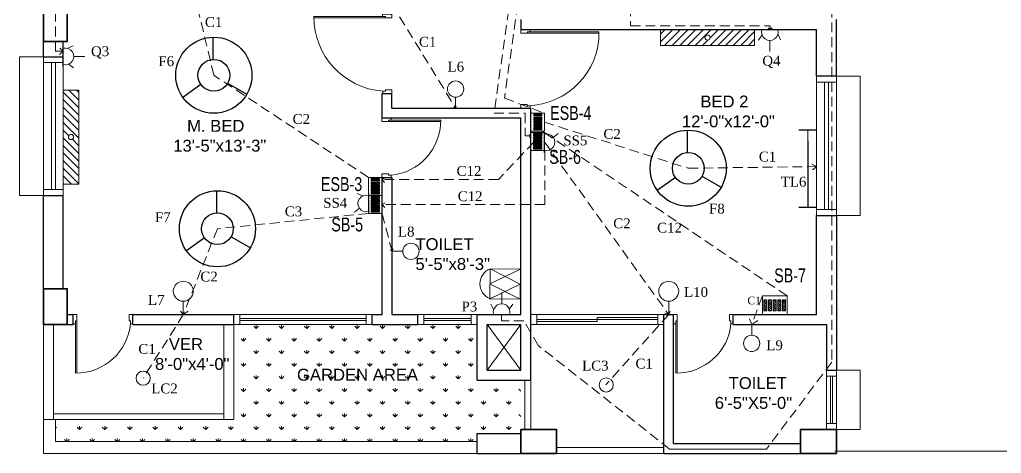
# Model space of a CAD drawing. Header units: inches. Extents: x -2030 to 2685, y 12 to 1110.
# Drawn here: x 250.8 to 745.6, y 301.3 to 520 of the extents above; entities that cross this region are included whole.
import ezdxf

# ---------------------------------------------------------------- set-up
doc = ezdxf.new("R2010")
doc.units = ezdxf.units.IN
doc.header["$LTSCALE"] = 20
doc.header["$MEASUREMENT"] = 0
doc.linetypes.add('DASHED', pattern=[0.75, 0.5, -0.25])
doc.linetypes.add('HIDDEN', pattern=[0.375, 0.25, -0.125])
for name, color, linetype, lineweight in [('BOUNDARY', 12, 'Continuous', 30), ('CKT', 10, 'Continuous', 20), ('Conduit', 104, 'HIDDEN', 5), ('DOOR', 32, 'Continuous', 15), ('E-FITTTINGS', 6, 'Continuous', 20), ('FIX', 32, 'Continuous', 15), ('PLANTS', 84, 'Continuous', 0), ('RAILING', 12, 'Continuous', 0), ('s t column', 1, 'Continuous', 35), ('SUNSADE', 54, 'Continuous', 9), ('TEXT', 7, 'Continuous', 5), ('WALL', 7, 'Continuous', 30), ('WINDOW', 150, 'Continuous', 0)]:
    doc.layers.add(name, color=color, linetype=linetype, lineweight=lineweight)
doc.layers.add('FAN', color=5, linetype='Continuous')
doc.layers.add('HATCH', color=7, linetype='Continuous', lineweight=13, true_color=0x422a0b)
doc.layers.add('TILES2', color=7, linetype='Continuous', lineweight=20, true_color=0xa8a8a8)
doc.styles.add('ARIAL', font='arial.ttf')
doc.styles.get("Standard").update_dxf_attribs({"font": 'times.ttf'})
doc.styles.add('STYLE2', font='swisscl.ttf')
pattern_1 = [(135, (6278.06025, 3447.2137), (-0.55242717, -0.55242717), [])]

# ---------------------------------------------------------------- blocks, each defined once
blk = doc.blocks.new('dhhjj')
at = {"layer": 'FIX'}
for p, q in [((61441.53, -23874.25), (61442.49, -23869.71)), ((61442.49, -23869.71), (61444.31, -23870.1)), ((61444.31, -23870.1), (61443.63, -23873.28)), ((61442.95, -23873.13), (61435.45, -23908.44)), ((61443.63, -23873.28), (61436.13, -23908.59)), ((61442.66, -23874.49), (61441.53, -23874.25)), ((61442.95, -23873.13), (61442.66, -23874.49)), ((61443.63, -23873.28), (61442.95, -23873.13)), ((61479.81, -23877.6), (61479.13, -23880.78)), ((61481.62, -23877.99), (61479.81, -23877.6)), ((61480.66, -23882.53), (61481.62, -23877.99)), ((61480.66, -23882.53), (61481.62, -23877.99)), ((61479.13, -23880.78), (61479.81, -23880.93)), ((61479.81, -23880.93), (61479.52, -23882.29)), ((61479.52, -23882.29), (61480.66, -23882.53))]:
    blk.add_line(p, q, dxfattribs=at)
at = {"layer": 'FIX', "extrusion": (0, 0, -1)}
blk.add_ellipse((61443.32, -23871.35), major_axis=(-6.12, 37.43), ratio=0.996398, start_param=2.024942, end_param=3.514274, dxfattribs=at)
blk = doc.blocks.new('lkjhgf')
at = {"layer": 'FIX'}
for p, q in [((139191.72, -23279.61), (139191.72, -23274.96)), ((139191.72, -23274.96), (139193.57, -23274.96)), ((139193.57, -23274.96), (139193.57, -23278.21)), ((139221.72, -23274.96), (139219.86, -23274.96)), ((139219.86, -23274.96), (139219.86, -23278.21)), ((139221.72, -23279.61), (139221.72, -23274.96)), ((139221.72, -23279.61), (139221.72, -23274.96)), ((139192.88, -23279.61), (139191.72, -23279.61)), ((139192.88, -23278.21), (139192.88, -23304.54)), ((139193.57, -23278.21), (139192.88, -23278.21)), ((139192.88, -23278.21), (139192.88, -23279.61)), ((139193.57, -23278.21), (139193.57, -23304.55)), ((139219.86, -23278.21), (139220.56, -23278.21)), ((139220.56, -23278.21), (139220.56, -23279.61)), ((139220.56, -23279.61), (139221.72, -23279.61))]:
    blk.add_line(p, q, dxfattribs=at)
at = {"layer": 'FIX', "extrusion": (0, 0, -1)}
blk.add_ellipse((139193.57, -23278.21), major_axis=(25.44, 9.57), ratio=0.964016, start_param=0.424801, end_param=1.944264, dxfattribs=at)
blk = doc.blocks.new('nbgvf')
at = {"layer": 'FIX'}
for p, q in [((-14785.87, -6890.97), (-14785.87, -6886.33)), ((-14785.87, -6886.33), (-14784.01, -6886.33)), ((-14785.87, -6890.97), (-14785.87, -6886.33)), ((-14784.01, -6886.33), (-14784.01, -6889.58)), ((-14748.15, -6886.37), (-14748.15, -6889.62)), ((-14746.29, -6886.37), (-14748.15, -6886.37)), ((-14746.29, -6891.01), (-14746.29, -6886.37)), ((-14784.71, -6890.97), (-14785.87, -6890.97)), ((-14784.71, -6889.58), (-14784.71, -6890.97)), ((-14784.01, -6889.58), (-14784.71, -6889.58)), ((-14748.15, -6889.62), (-14748.15, -6925.72)), ((-14748.15, -6889.62), (-14747.45, -6889.62)), ((-14747.45, -6889.62), (-14747.45, -6925.71)), ((-14747.45, -6889.62), (-14747.45, -6891.01)), ((-14747.45, -6891.01), (-14746.29, -6891.01))]:
    blk.add_line(p, q, dxfattribs=at)
blk.add_ellipse((-14747.45, -6887.8), major_axis=(13.8, 35.44), ratio=0.977436, start_param=1.981398, end_param=3.520538, dxfattribs=at)
blk = doc.blocks.new('SB')
at = {"layer": 'CKT', "linetype": 'Continuous', "lineweight": -3}
h = blk.add_hatch(dxfattribs=at)
h.set_pattern_fill('ANSI31', color=8, scale=6.25, angle=450, style=0)
h.set_pattern_definition(pattern_1)
h.paths.add_polyline_path([(-4.02, 7.42), (-5.58, 7.42), (-5.58, 1.84), (-4.02, 1.84)])
h = blk.add_hatch(dxfattribs=at)
h.set_pattern_fill('ANSI31', color=8, scale=6.25, angle=450, style=0)
h.set_pattern_definition(pattern_1)
h.paths.add_polyline_path([(-1.68, 7.42), (-3.24, 7.42), (-3.24, 1.84), (-1.68, 1.84)])
h = blk.add_hatch(dxfattribs=at)
h.set_pattern_fill('ANSI31', color=8, scale=6.25, angle=450, style=0)
h.set_pattern_definition(pattern_1)
h.paths.add_polyline_path([(3.01, 7.42), (1.45, 7.42), (1.45, 1.84), (3.01, 1.84)])
h = blk.add_hatch(dxfattribs=at)
h.set_pattern_fill('ANSI31', color=8, scale=6.25, angle=450, style=0)
h.set_pattern_definition(pattern_1)
h.paths.add_polyline_path([(5.35, 7.42), (3.79, 7.42), (3.79, 1.84), (5.35, 1.84)])
at = {"layer": 'E-FITTTINGS', "linetype": 'Continuous'}
h = blk.add_hatch(dxfattribs=at)
h.set_pattern_fill('ANSI31', color=256, scale=6.25, angle=450, style=0)
h.set_pattern_definition(pattern_1)
h.paths.add_polyline_path([(0.67, 7.42), (-0.9, 7.42), (-0.9, 1.84), (0.67, 1.84)])
for p, q in [((-6.25, 9.38), (6.25, 9.38)), ((-6.25, 0), (-6.25, 9.38)), ((-5.58, 7.42), (-4.02, 7.42)), ((-5.58, 1.84), (-5.58, 7.42)), ((-4.02, 7.42), (-4.02, 1.84)), ((-3.24, 7.42), (-1.68, 7.42)), ((-3.24, 1.84), (-3.24, 7.42)), ((-1.68, 7.42), (-1.68, 1.84)), ((-0.9, 7.42), (0.67, 7.42)), ((-0.9, 1.84), (-0.9, 7.42)), ((0.67, 7.42), (0.67, 1.84)), ((1.45, 7.42), (3.01, 7.42)), ((1.45, 1.84), (1.45, 7.42)), ((3.01, 7.42), (3.01, 1.84)), ((3.79, 7.42), (5.35, 7.42)), ((3.79, 1.84), (3.79, 7.42)), ((5.35, 7.42), (5.35, 1.84)), ((6.25, 9.38), (6.25, 0)), ((6.25, 0), (-6.25, 0)), ((-4.02, 1.84), (-5.58, 1.84)), ((-1.68, 1.84), (-3.24, 1.84)), ((0.67, 1.84), (-0.9, 1.84)), ((3.01, 1.84), (1.45, 1.84)), ((5.35, 1.84), (3.79, 1.84))]:
    blk.add_line(p, q, dxfattribs=at)
blk = doc.blocks.new('etl')
at = {"linetype": 'Continuous'}
h = blk.add_hatch(dxfattribs=at)
h.set_pattern_fill('ANSI31', color=256, scale=22, style=0)
h.set_pattern_definition([(45, (-25082.984, -11591.9777), (-1.94454365, 1.94454365), [])])
h.paths.add_polyline_path([(-4, -24), (4, -24), (4, 24), (-4, 24)])
h.paths.add_polyline_path([(1.33, 0, -1), (-1.33, 0, -1)], flags=16)
blk.add_lwpolyline([(4, 24), (-4, 24), (-4, -24), (4, -24)], close=True, dxfattribs=at)
blk.add_circle((0, 0), 1.33, dxfattribs=at)
blk = doc.blocks.new('WL')
at = {"linetype": 'Continuous'}
for p, q in [((0, 6.7), (0, 0)), ((-1.15, 0), (1.15, 0))]:
    blk.add_line(p, q, dxfattribs=at)
blk.add_circle((0, 11.74), 5.04, dxfattribs=at)
blk = doc.blocks.new('CFL')
blk.add_line((0, 0), (-5.34, 0))
at = {"layer": 'FAN'}
for p, q in [((-5.34, 4.49), (-5.34, -4.49)), ((0, 0), (33.67, 0)), ((33.67, 4.49), (33.67, -4.49))]:
    blk.add_line(p, q, dxfattribs=at)
blk = doc.blocks.new('Fan')
at = {"layer": 'FAN'}
for p, q in [((-0.34, 7.99), (-0.34, 19.18)), ((-6.5, -4.67), (-15.58, -11.19)), ((6.93, -4), (16.62, -9.59))]:
    blk.add_line(p, q, dxfattribs=at)
for radius in [19.18, 8]:
    blk.add_circle((0, 0), radius, dxfattribs=at)
blk = doc.blocks.new('Power_ckt_ac')
at = {"layer": 'E-FITTTINGS'}
blk.add_line((0.04, -5.44), (0.04, -11.13), dxfattribs=at)
for points in [[(-5.05, 0), (5.05, 0)], [(-5.56, -5.3), (-3.69, -2.73)], [(5.49, -5.2), (4.25, -2.5)]]:
    blk.add_lwpolyline(points, dxfattribs=at)
blk.add_arc((0.12, -1.25), 4.21, 165.4416, 14.5584, dxfattribs=at)
blk = doc.blocks.new('Sb_')
at = {"layer": 'E-FITTTINGS', "linetype": 'Continuous', "lineweight": -3, "xscale": -0.7259999999951106, "yscale": 0.7259999999660067, "zscale": 0.7260000000000001, "rotation": 90}
blk.add_blockref('SB', (6.81, 4.54), dxfattribs=at)
blk = doc.blocks.new('2pin_socket')
at = {"layer": 'E-FITTTINGS'}
for points in [[(-5.8, 8.91), (-3.1, 7.67)], [(0, -1.09), (0, 9)], [(-7.21, -0.42), (-4.64, 1.45)]]:
    blk.add_lwpolyline(points, dxfattribs=at)
blk.add_arc((-1.25, 3.88), 4.21, 75.4416, 284.5584, dxfattribs=at)
blk = doc.blocks.new('geyser')
at = {"layer": 'E-FITTTINGS'}
for p, q in [((0, 15.29), (0, 0)), ((15.15, 15.29), (0, 15.29)), ((0, 0), (7.58, 15.29)), ((0, 15.29), (7.58, 0)), ((7.58, 15.29), (15.15, 0)), ((7.58, 0), (15.15, 15.29)), ((15.15, 0), (15.15, 15.29)), ((0, 0), (15.15, 0))]:
    blk.add_line(p, q, dxfattribs=at)
blk.add_arc((7.57, 12.09), 8.22, 22.8789, 157.0723, dxfattribs=at)

msp = doc.modelspace()

# ---------------------------------------------------------------- hatches: boundary and pattern name
at = {"layer": 'PLANTS', "linetype": 'Continuous', "lineweight": 9, "ltscale": 3}
h = msp.add_hatch(dxfattribs=at)
h.set_pattern_fill('GRASS', color=256, scale=9, style=0)
h.set_pattern_definition([(90, (-106289.945, 20067.1014), (-6.36396103, 6.36396103), [1.6875, -11.0404221]), (45, (-106289.945, 20067.101), (-6.363961, 6.363961), [1.6875, -7.3125]), (135, (-106289.945, 20067.101), (-6.363961, -6.363961), [1.6875, -7.3125])])
h.paths.add_polyline_path([(488.49, 307.28), (488.49, 311.28), (503.49, 311.28), (503.49, 338.23), (481.49, 338.23), (481.49, 366.28), (358.82, 366.28), (358.82, 318.28), (268.82, 318.28), (268.82, 307.28)])

# ---------------------------------------------------------------- linework, layer by layer
at = {"layer": 'BOUNDARY', "lineweight": 20}
for p, q in [((262.82, 366.28), (262.82, 318.28)), ((262.82, 366.28), (262.82, 318.28)), ((267.82, 366.28), (267.82, 318.28)), ((267.82, 366.28), (267.82, 318.28)), ((353.82, 366.28), (353.82, 318.28)), ((353.82, 366.28), (353.82, 318.28)), ((358.82, 366.28), (358.82, 318.28)), ((358.82, 366.28), (358.82, 318.28)), ((262.82, 318.28), (262.82, 301.28)), ((267.82, 318.28), (262.82, 318.28)), ((262.82, 318.28), (262.82, 301.28)), ((267.82, 318.28), (262.82, 318.28)), ((267.82, 321.28), (353.82, 321.28)), ((267.82, 321.28), (353.82, 321.28)), ((267.82, 318.28), (353.82, 318.28)), ((267.82, 318.28), (353.82, 318.28)), ((268.82, 318.28), (268.82, 307.28)), ((268.82, 318.28), (268.82, 307.28)), ((353.82, 318.28), (358.82, 318.28)), ((353.82, 318.28), (358.82, 318.28)), ((481.49, 307.28), (268.82, 307.28)), ((481.49, 307.28), (268.82, 307.28)), ((521.49, 304.28), (575.47, 304.28)), ((521.49, 304.28), (575.47, 304.28)), ((481.49, 301.28), (262.82, 301.28)), ((481.49, 301.28), (262.82, 301.28)), ((521.49, 301.28), (575.47, 301.28)), ((521.49, 301.28), (575.47, 301.28))]:
    msp.add_line(p, q, dxfattribs=at)
at = {"layer": 'Conduit'}
for p, q in [((558.71, 654.22), (558.71, 516.82)), ((514.24, 643.49), (489.95, 472.85)), ((660.19, 646.1), (660.19, 347.28)), ((268.85, 531.46), (268.85, 503.96)), ((438.43, 527.79), (470.56, 475.39)), ((558.71, 516.82), (629.13, 516.82)), ((629.16, 514.93), (628.16, 515.86)), ((629.13, 516.82), (629.13, 514.97)), ((629.13, 514.96), (630.18, 515.88)), ((272.83, 504), (271.08, 505.58)), ((268.86, 504), (272.83, 504)), ((272.81, 504), (270.92, 502.31)), ((470.56, 475.39), (469.61, 475.92)), ((469.62, 475.39), (469.62, 475.39)), ((470.56, 475.4), (470.88, 476.39)), ((489.95, 472.85), (505.7, 472.85)), ((505.7, 472.85), (505.7, 461.32)), ((272.82, 466.28), (272.82, 466.28)), ((272.82, 444.51), (272.82, 460.48)), ((505.7, 461.32), (508.51, 461.32)), ((508.47, 461.31), (507.75, 462.04)), ((508.47, 461.31), (507.75, 460.62)), ((515.29, 463.05), (637.72, 380.65)), ((652.47, 448.78), (652.47, 463.45)), ((515.24, 458.46), (577.97, 371.28)), ((515.46, 453.92), (515.46, 426.75)), ((652.47, 449.72), (652.47, 448.78)), ((438.47, 432.93), (438.47, 432.93)), ((438.47, 432.89), (438.47, 390.87)), ((433.52, 426.79), (435.08, 427.64)), ((433.52, 426.76), (434.81, 425.33)), ((515.46, 426.75), (433.55, 426.75)), ((426.67, 422.22), (350.51, 414.54)), ((433.47, 422.22), (438.51, 403.16)), ((350.51, 414.54), (333.32, 371.28)), ((438.47, 403.33), (437.5, 403.93)), ((438.47, 403.33), (439.14, 404.44)), ((625.22, 380.65), (619.8, 366.28)), ((333.32, 371.28), (313.07, 339.18)), ((333.32, 371.28), (331.84, 372.96)), ((333.32, 371.28), (335.71, 372.96)), ((493.73, 368.08), (493.73, 371.28)), ((577.97, 371.28), (546.24, 335.83)), ((577.97, 371.28), (576, 371.93)), ((577.97, 371.28), (578.66, 372.99)), ((504.98, 368.08), (493.73, 368.08)), ((512.29, 355.58), (504.98, 368.08)), ((619.8, 366.28), (618.77, 369.06)), ((619.8, 366.28), (622.87, 368.24)), ((578.43, 303.46), (512.29, 355.58)), ((629.08, 353.84), (629.08, 353.84)), ((660.19, 347.28), (627.29, 303.46))]:
    msp.add_line(p, q, dxfattribs=at)
at = {"layer": 'Conduit', "color": 1}
for p, q in [((516.74, 631.37), (495.16, 480.4)), ((348.71, 491.93), (339.6, 529.73)), ((426.66, 440.39), (348.71, 491.93)), ((495.16, 480.4), (515.3, 472.84)), ((515.3, 468.3), (587.82, 445.04)), ((515.27, 463.82), (492.17, 439.35)), ((587.82, 445.04), (652.44, 445.88)), ((652.44, 445.95), (650.17, 447.14)), ((652.44, 445.81), (650.44, 444.28)), ((492.17, 439.35), (433.42, 439.35)), ((433.47, 439.39), (434.66, 437.93)), ((433.53, 439.39), (435.1, 440.3))]:
    msp.add_line(p, q, dxfattribs=at)
at = {"layer": 'E-FITTTINGS'}
for p, q in [((577.97, 371.28), (579.12, 371.39)), ((627.29, 303.46), (578.43, 303.46))]:
    msp.add_line(p, q, dxfattribs=at)
at = {"layer": 'E-FITTTINGS', "linetype": 'Continuous'}
for centre in [(313.07, 339.2), (546.48, 335.77)]:
    msp.add_circle(centre, 3.58, dxfattribs=at)
at = {"layer": 'HATCH', "lineweight": 9, "ltscale": 3}
msp.add_line((433.47, 440.39), (433.47, 371.28), dxfattribs=at)
msp.add_line((433.47, 440.39), (433.47, 371.28), dxfattribs=at)
at = {"layer": 'RAILING', "linetype": 'ByBlock', "lineweight": 20}
for p, q in [((505.49, 338.23), (505.49, 313.28)), ((508.49, 338.23), (508.49, 313.28))]:
    msp.add_line(p, q, dxfattribs=at)
at = {"layer": 's t column'}
for points in [[(262.85, 508.97), (262.85, 529.97), (274.85, 529.97), (274.85, 508.97)], [(262.85, 508.97), (262.85, 529.97), (274.85, 529.97), (274.85, 508.97)], [(262.82, 366.28), (262.82, 384.28), (274.82, 384.28), (274.82, 366.28)], [(262.82, 366.28), (262.82, 384.28), (274.82, 384.28), (274.82, 366.28)], [(521.49, 301.28), (503.49, 301.28), (503.49, 313.28), (521.49, 313.28)], [(521.49, 301.28), (503.49, 301.28), (503.49, 313.28), (521.49, 313.28)], [(662.47, 301.28), (644.47, 301.28), (644.47, 313.28), (662.47, 313.28)], [(662.47, 301.28), (644.47, 301.28), (644.47, 313.28), (662.47, 313.28)]]:
    msp.add_lwpolyline(points, close=True, dxfattribs=at)
at = {"layer": 'SUNSADE', "ltscale": 3}
for p, q in [((262.82, 501.29), (250.82, 501.28)), ((262.82, 501.29), (250.82, 501.28)), ((250.82, 431.28), (250.82, 501.28)), ((250.82, 431.28), (250.82, 501.28)), ((662.47, 491.39), (674.47, 491.39)), ((662.47, 491.39), (674.47, 491.39)), ((674.47, 421.28), (674.47, 491.39)), ((674.47, 421.28), (674.47, 491.39)), ((262.82, 431.28), (250.82, 431.28)), ((262.82, 431.28), (250.82, 431.28)), ((662.47, 421.28), (674.47, 421.28)), ((662.47, 421.28), (674.47, 421.28)), ((662.47, 343.28), (674.47, 343.28)), ((674.47, 313.28), (674.47, 343.28)), ((674.47, 313.28), (674.47, 343.28)), ((662.47, 313.28), (674.47, 313.28)), ((662.47, 313.28), (674.47, 313.28))]:
    msp.add_line(p, q, dxfattribs=at)
at = {"layer": 'TEXT'}
for p, q in [((661.71, 302.37), (846.82, 302.37)), ((262.82, 301.28), (662.47, 301.28))]:
    msp.add_line(p, q, dxfattribs=at)
at = {"layer": 'TILES2', "color": 0, "lineweight": 18, "ltscale": 0.5}
for p, q in [((503.45, 366.22), (486.45, 343.17)), ((486.45, 366.22), (503.45, 343.17)), ((503.45, 366.22), (486.45, 343.17)), ((486.45, 366.22), (503.45, 343.17))]:
    msp.add_line(p, q, dxfattribs=at)
at = {"layer": 'WALL'}
for p, q in [((503.49, 519.97), (503.49, 514.97)), ((503.49, 519.97), (503.49, 514.97)), ((662.47, 491.39), (662.47, 519.97)), ((662.47, 491.39), (662.47, 519.97)), ((503.49, 514.97), (652.46, 514.97)), ((503.49, 514.97), (652.46, 514.97)), ((652.47, 491.39), (652.46, 514.97)), ((652.47, 491.39), (652.46, 514.97)), ((262.82, 501.29), (262.82, 509.81)), ((262.82, 501.29), (262.82, 509.81)), ((272.82, 501.28), (272.82, 508.81)), ((272.82, 501.28), (272.82, 508.81)), ((262.82, 501.29), (272.82, 501.29)), ((262.82, 501.29), (272.82, 501.29)), ((662.47, 491.39), (652.47, 491.39)), ((662.47, 491.39), (652.47, 491.39)), ((433.47, 482.73), (438.47, 482.73)), ((433.47, 482.73), (438.47, 482.73)), ((433.47, 470.39), (433.47, 482.72)), ((433.47, 470.39), (433.47, 482.72)), ((438.47, 475.39), (438.47, 482.73)), ((438.47, 475.39), (438.47, 482.73)), ((438.47, 475.39), (508.49, 475.39)), ((438.47, 475.39), (508.49, 475.39)), ((508.49, 366.28), (508.49, 475.39)), ((508.49, 366.28), (508.49, 475.39)), ((433.48, 470.39), (503.47, 470.39)), ((433.48, 470.39), (503.47, 470.39)), ((503.49, 371.28), (503.47, 470.39)), ((503.49, 371.28), (503.47, 470.39)), ((433.47, 440.39), (438.47, 440.39)), ((433.47, 371.28), (433.47, 440.39)), ((433.47, 440.39), (438.47, 440.39)), ((433.47, 371.28), (433.47, 440.39)), ((438.47, 440.39), (438.47, 371.28)), ((438.47, 440.39), (438.47, 371.28)), ((262.82, 384.28), (262.82, 431.28)), ((262.82, 431.28), (272.82, 431.28)), ((262.82, 384.28), (262.82, 431.28)), ((262.82, 431.28), (272.82, 431.28)), ((272.82, 384.28), (272.82, 431.28)), ((272.82, 384.28), (272.82, 431.28)), ((652.47, 421.28), (662.47, 421.28)), ((652.47, 371.28), (652.47, 421.28)), ((652.47, 421.28), (662.47, 421.28)), ((652.47, 371.28), (652.47, 421.28)), ((662.47, 421.28), (662.47, 371.28)), ((662.47, 421.28), (662.47, 371.28)), ((274.82, 371.28), (277.82, 371.28)), ((274.82, 371.28), (277.82, 371.28)), ((277.82, 366.28), (277.82, 371.28)), ((277.82, 366.28), (277.82, 371.28)), ((307.82, 371.28), (358.82, 371.28)), ((307.82, 366.28), (307.82, 371.28)), ((307.82, 371.28), (358.82, 371.28)), ((307.82, 366.28), (307.82, 371.28)), ((358.82, 366.28), (358.82, 371.28)), ((358.82, 366.28), (358.82, 371.28)), ((428.47, 371.28), (433.47, 371.28)), ((428.47, 366.28), (428.47, 371.28)), ((428.47, 371.28), (433.47, 371.28)), ((428.47, 366.28), (428.47, 371.28)), ((438.47, 371.28), (451.47, 371.28)), ((438.47, 371.28), (451.47, 371.28)), ((451.47, 366.28), (451.47, 371.28)), ((451.47, 366.28), (451.47, 371.28)), ((481.47, 371.28), (503.49, 371.28)), ((481.47, 371.28), (481.47, 371.28)), ((481.47, 371.28), (503.49, 371.28)), ((481.47, 371.28), (481.47, 371.28)), ((481.49, 338.23), (481.49, 371.28)), ((481.49, 338.23), (481.49, 371.28)), ((575.47, 301.28), (575.47, 371.28)), ((575.47, 371.28), (580.47, 371.28)), ((575.47, 301.28), (575.47, 371.28)), ((575.47, 371.28), (580.47, 371.28)), ((580.47, 306.28), (580.47, 371.28)), ((580.47, 306.28), (580.47, 371.28)), ((610.47, 371.28), (652.47, 371.28)), ((610.47, 366.28), (610.47, 371.28)), ((610.47, 371.28), (652.47, 371.28)), ((610.47, 366.28), (610.47, 371.28)), ((662.47, 371.28), (662.47, 343.28)), ((272.82, 366.28), (277.82, 366.28)), ((272.82, 366.28), (277.82, 366.28)), ((307.82, 366.28), (358.82, 366.28)), ((307.82, 366.28), (358.82, 366.28)), ((428.47, 366.28), (451.47, 366.28)), ((428.47, 366.28), (451.47, 366.28)), ((486.47, 366.28), (503.49, 366.28)), ((486.47, 366.28), (503.49, 366.28)), ((486.49, 343.23), (486.49, 366.28)), ((486.49, 343.23), (486.49, 366.28)), ((503.49, 343.23), (503.49, 366.28)), ((503.49, 343.23), (503.49, 366.28)), ((508.49, 338.23), (508.49, 366.28)), ((508.49, 338.23), (508.49, 366.28)), ((580.47, 366.28), (580.47, 366.28)), ((580.47, 366.28), (580.47, 366.28)), ((610.47, 366.28), (657.47, 366.28)), ((610.47, 366.28), (657.47, 366.28)), ((657.47, 366.28), (657.47, 343.28)), ((657.47, 366.28), (657.47, 343.28)), ((486.47, 343.23), (503.49, 343.23)), ((486.47, 343.23), (503.49, 343.23)), ((657.47, 343.28), (662.47, 343.28)), ((481.49, 338.23), (508.49, 338.23)), ((481.49, 338.23), (508.49, 338.23)), ((481.49, 301.28), (481.49, 311.28)), ((481.49, 311.28), (503.49, 311.28)), ((481.49, 301.28), (481.49, 311.28)), ((481.49, 311.28), (503.49, 311.28)), ((580.47, 306.28), (644.47, 306.28)), ((580.47, 306.28), (644.47, 306.28)), ((481.49, 301.28), (503.49, 301.28)), ((481.49, 301.28), (503.49, 301.28)), ((575.47, 301.28), (647.47, 301.28))]:
    msp.add_line(p, q, dxfattribs=at)
at = {"layer": 'WALL', "lineweight": 20}
msp.add_line((622.47, 306.28), (622.47, 306.28), dxfattribs=at)
msp.add_line((622.47, 306.28), (622.47, 306.28), dxfattribs=at)
at = {"layer": 'WINDOW', "lineweight": 13}
for p, q in [((262.82, 431.28), (262.82, 501.28)), ((262.82, 431.28), (262.82, 501.28)), ((272.82, 431.28), (272.82, 501.28)), ((272.82, 431.28), (272.82, 501.28)), ((262.82, 498.29), (272.82, 498.29)), ((262.82, 498.29), (272.82, 498.29)), ((266.82, 434.28), (266.82, 498.29)), ((266.82, 434.28), (266.82, 498.29)), ((268.82, 434.28), (268.82, 498.29)), ((268.82, 434.28), (268.82, 498.29)), ((652.47, 421.28), (652.47, 491.39)), ((652.47, 421.28), (652.47, 491.39)), ((662.47, 421.28), (662.47, 491.39)), ((662.47, 421.28), (662.47, 491.39)), ((662.47, 488.39), (652.47, 488.39)), ((662.47, 488.39), (652.47, 488.39)), ((656.47, 424.28), (656.47, 488.39)), ((656.47, 424.28), (656.47, 488.39)), ((658.47, 424.28), (658.47, 488.39)), ((658.47, 424.28), (658.47, 488.39)), ((262.82, 434.28), (272.82, 434.28)), ((262.82, 434.28), (272.82, 434.28)), ((652.47, 424.28), (662.47, 424.28)), ((652.47, 424.28), (662.47, 424.28)), ((358.82, 371.28), (428.47, 371.28)), ((358.82, 371.28), (428.47, 371.28)), ((361.82, 366.28), (361.82, 371.28)), ((361.82, 366.28), (361.82, 371.28)), ((425.47, 366.28), (425.47, 371.28)), ((425.47, 366.28), (425.47, 371.28)), ((358.82, 366.28), (428.47, 366.28)), ((358.82, 366.28), (428.47, 366.28)), ((361.82, 369.28), (425.47, 369.28)), ((361.82, 369.28), (425.47, 369.28)), ((361.82, 368.28), (425.47, 368.28)), ((361.82, 368.28), (425.47, 368.28)), ((657.47, 313.28), (657.47, 343.28)), ((657.47, 313.28), (657.47, 343.28)), ((662.47, 313.28), (662.47, 343.28)), ((662.47, 313.28), (662.47, 343.28)), ((657.47, 340.28), (662.47, 340.28)), ((657.47, 340.28), (662.47, 340.28)), ((659.47, 316.28), (659.47, 340.28)), ((659.47, 316.28), (659.47, 340.28)), ((660.47, 316.28), (660.47, 340.28)), ((660.47, 316.28), (660.47, 340.28)), ((657.47, 316.28), (662.47, 316.28)), ((657.47, 316.28), (662.47, 316.28))]:
    msp.add_line(p, q, dxfattribs=at)
at = {"layer": 'WINDOW', "lineweight": 20}
for p, q in [((451.47, 371.28), (481.47, 371.28)), ((451.47, 371.28), (481.47, 371.28)), ((454.47, 366.28), (454.47, 371.28)), ((454.47, 366.28), (454.47, 371.28)), ((478.47, 366.28), (478.47, 371.28)), ((478.47, 366.28), (478.47, 371.28)), ((508.49, 371.28), (575.47, 371.28)), ((508.49, 371.28), (575.47, 371.28)), ((511.49, 366.28), (511.49, 371.28)), ((511.49, 366.28), (511.49, 371.28)), ((572.47, 366.28), (572.47, 371.28)), ((572.47, 366.28), (572.47, 371.28)), ((451.47, 366.28), (481.47, 366.28)), ((451.47, 366.28), (481.47, 366.28)), ((454.47, 369.28), (478.47, 369.28)), ((454.47, 369.28), (478.47, 369.28)), ((454.47, 368.28), (478.47, 368.28)), ((454.47, 368.28), (478.47, 368.28)), ((575.47, 366.28), (508.49, 366.28)), ((575.47, 366.28), (508.49, 366.28)), ((572.47, 368.78), (511.49, 368.78)), ((572.47, 368.78), (511.49, 368.78)), ((541.98, 367.79), (511.49, 367.78)), ((541.98, 367.79), (511.49, 367.78)), ((541.98, 369.79), (572.47, 369.78)), ((541.98, 367.79), (541.98, 369.79)), ((541.98, 369.79), (572.47, 369.78)), ((541.98, 367.79), (541.98, 369.79))]:
    msp.add_line(p, q, dxfattribs=at)

# ---------------------------------------------------------------- block references
at = {"rotation": 180}
msp.add_blockref('Power_ckt_ac', (493.88, 371.25), dxfattribs=at)
at = {"layer": 'Conduit'}
for name, p, rotation in [('Power_ckt_ac', (272.63, 501.31), 90), ('2pin_socket', (515.13, 462.06), 180)]:
    msp.add_blockref(name, p, dxfattribs=dict(at, rotation=rotation))
for name, p in [('Sb_', (508.49, 463.76)), ('Sb_', (508.48, 453.97)), ('2pin_socket', (426.8, 423.38)), ('SB', (631.47, 371.28))]:
    msp.add_blockref(name, p, dxfattribs=at)
at = {"layer": 'DOOR', "lineweight": 20}
for name, p, rotation in [('dhhjj', (11011.92, 65585.34), 282.0000000014344), ('dhhjj', (11011.92, 65585.34), 282.0000000014344), ('nbgvf', (-6382.88, 15261.27), 90)]:
    msp.add_blockref(name, p, dxfattribs=dict(at, rotation=rotation))
at = {"layer": 'DOOR', "lineweight": 20, "xscale": -1, "rotation": 90}
msp.add_blockref('lkjhgf', (-22841.5, 139662.11), dxfattribs=at)
msp.add_blockref('lkjhgf', (-22841.5, 139662.11), dxfattribs=at)
at = {"layer": 'DOOR', "lineweight": 20}
for p in [(-138913.9, 23646.24), (-138913.9, 23646.24), (-138611.25, 23646.24), (-138611.25, 23646.24)]:
    msp.add_blockref('lkjhgf', p, dxfattribs=at)
at = {"layer": 'E-FITTTINGS', "linetype": 'Continuous'}
for name, p, xscale, yscale, zscale, rotation in [('etl', (597.55, 510.95), -0.9873599999991711, 0.9873599999991711, 0.9873600000000001, 270), ('WL', (438.51, 403.16), 0.8131200000061654, 0.8131200000061654, 0.8131200000000001, 270), ('WL', (619.8, 366.28), 0.8131200000061654, 0.8131200000061654, 0.8131200000000001, 180)]:
    msp.add_blockref(name, p, dxfattribs=dict(at, xscale=xscale, yscale=yscale, zscale=zscale, rotation=rotation))
at = {"layer": 'E-FITTTINGS'}
for name, p in [('Power_ckt_ac', (628.84, 514.97)), ('Fan', (348.71, 491.93)), ('Fan', (587.82, 445.04)), ('Fan', (350.51, 414.54)), ('WL', (333.32, 371.28)), ('WL', (577.97, 371.28))]:
    msp.add_blockref(name, p, dxfattribs=at)
at = {"layer": 'E-FITTTINGS', "linetype": 'Continuous'}
for name, p, xscale, yscale, zscale in [('WL', (470.56, 475.39), 0.8131200000061654, 0.8131200000061654, 0.8131200000000001), ('etl', (276.72, 460.78), -0.9873599999991711, 0.9873599999991711, 0.9873600000000001)]:
    msp.add_blockref(name, p, dxfattribs=dict(at, xscale=xscale, yscale=yscale, zscale=zscale))
at = {"layer": 'E-FITTTINGS'}
for name, p, rotation in [('CFL', (648.05, 458.91), 270), ('geyser', (503.09, 379.08), 89.47697983940554)]:
    msp.add_blockref(name, p, dxfattribs=dict(at, rotation=rotation))
at = {"layer": 'E-FITTTINGS', "linetype": 'Continuous', "lineweight": -3, "xscale": -0.7259999999951106, "yscale": 0.7259999999660067, "zscale": 0.7260000000000001, "rotation": 90}
for p in [(433.47, 435.86), (433.47, 426.75)]:
    msp.add_blockref('SB', p, dxfattribs=at)

# ---------------------------------------------------------------- texts
at = {"layer": 'TEXT', "linetype": 'DASHED', "style": 'STYLE2'}
for s, p in [('ESB-4', (518.23, 469.37)), ('SB-6', (517.75, 447.25)), ('ESB-3', (402.69, 433.54)), ('SB-5', (407.92, 413.17)), ('SB-7', (631.16, 387.5))]:
    msp.add_text(s, height=7.022, dxfattribs=at).set_placement(p)
at = {"layer": 'TEXT'}
msp.add_text('C1', height=3.882, dxfattribs=at).set_placement((617.63, 376.44))
at = {"layer": 'TEXT', "char_height": 4.973, "attachment_point": 1}
for s, insert, width in [('C1', (344.21, 521.24), 2.9845), ('C1', (452.11, 511.28), 4.5761), ('Q3', (286.79, 506.55), 6.9617), ('F6', (320.74, 501.5), 4.3575), ('Q4', (625.17, 501.73), 6.9617), ('L6', (466.53, 498.77), 4.3575), ('C2', (388.42, 472.4), 24.7116), ('SS5', (524.87, 461.55), 8.1297), ('C2', (545.09, 464.82), 6.4643), ('C1', (623.41, 453.41), 4.0501), ('C12', (471.08, 446.18), 4.1069), ('TL6', (634.44, 440.74), 4.3575), ('C12', (471.63, 433.42), 4.1069), ('C3', (384.48, 425.77), 4.1069), ('SS4', (403.84, 430.09), 8.1297), ('F8', (598.3, 427.17), 4.3575), ('F7', (319, 422.85), 4.3575), ('C2', (550.03, 419.75), 11.5129), ('C12', (572.14, 417.56), 4.1069), ('L8', (441.5, 415.58), 4.3575), ('C2', (341.91, 392.91), 10.5357), ('L7', (315.55, 381.13), 4.3575), ('L10', (585.71, 385.11), 4.3575), ('P3', (473.53, 377.82), 6.9617), ('C1', (310.67, 356.43), 4.7094), ('L9', (627.15, 358.28), 4.3575), ('LC3', (534.32, 348.02), 4.3575), ('C1', (561.24, 349.03), 13.4111), ('LC2', (317.16, 336.5), 4.3575)]:
    msp.add_mtext(s, dxfattribs=dict(at, insert=insert, width=width))
at = {"layer": 'TEXT', "lineweight": 20, "char_height": 6, "attachment_point": 1, "style": 'ARIAL'}
for s, insert, width in [('    BED 2\\P12\'-0"x12\'-0"  ', (584.62, 481.69), 48.8834), ('    BED 2\\P12\'-0"x12\'-0"  ', (584.62, 481.69), 48.8834), ('   M. BED\\P13\'-5"x13\'-3"', (328.25, 469.42), 45.2608), ('TOILET\\P5\'-5"x8\'-3"', (450.32, 409.75), 37.3216), ('   VER\\P8\'-0"x4\'-0" ', (319.04, 359.37), 38.611), ('GARDEN AREA     ', (390.62, 343.93), 65.5424), ('GARDEN AREA     ', (390.62, 343.93), 65.5424), ('   TOILET\\P6\'-5"X5\'-0"\\P ', (601.2, 339.73), 74.6592), ('   TOILET\\P6\'-5"X5\'-0"\\P ', (601.2, 339.73), 74.6592)]:
    msp.add_mtext(s, dxfattribs=dict(at, insert=insert, width=width))

doc.saveas('drawing.dxf')
